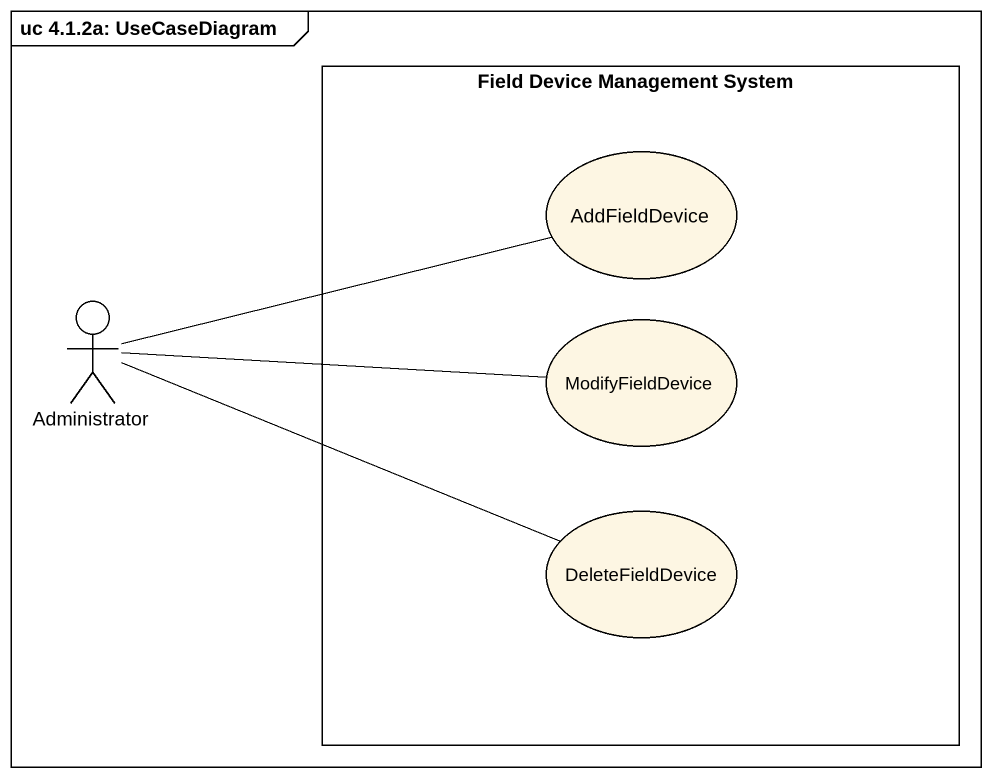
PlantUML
@startuml
mainframe uc 4.1.2a: UseCaseDiagram
rectangle "Field Device Management System" as Field_Device_Management {
  usecase AddFieldDevice
  usecase ModifyFieldDevice
  usecase DeleteFieldDevice
}
actor Administrator
Administrator -right- AddFieldDevice
Administrator -right- ModifyFieldDevice
Administrator -right- DeleteFieldDevice
@enduml
